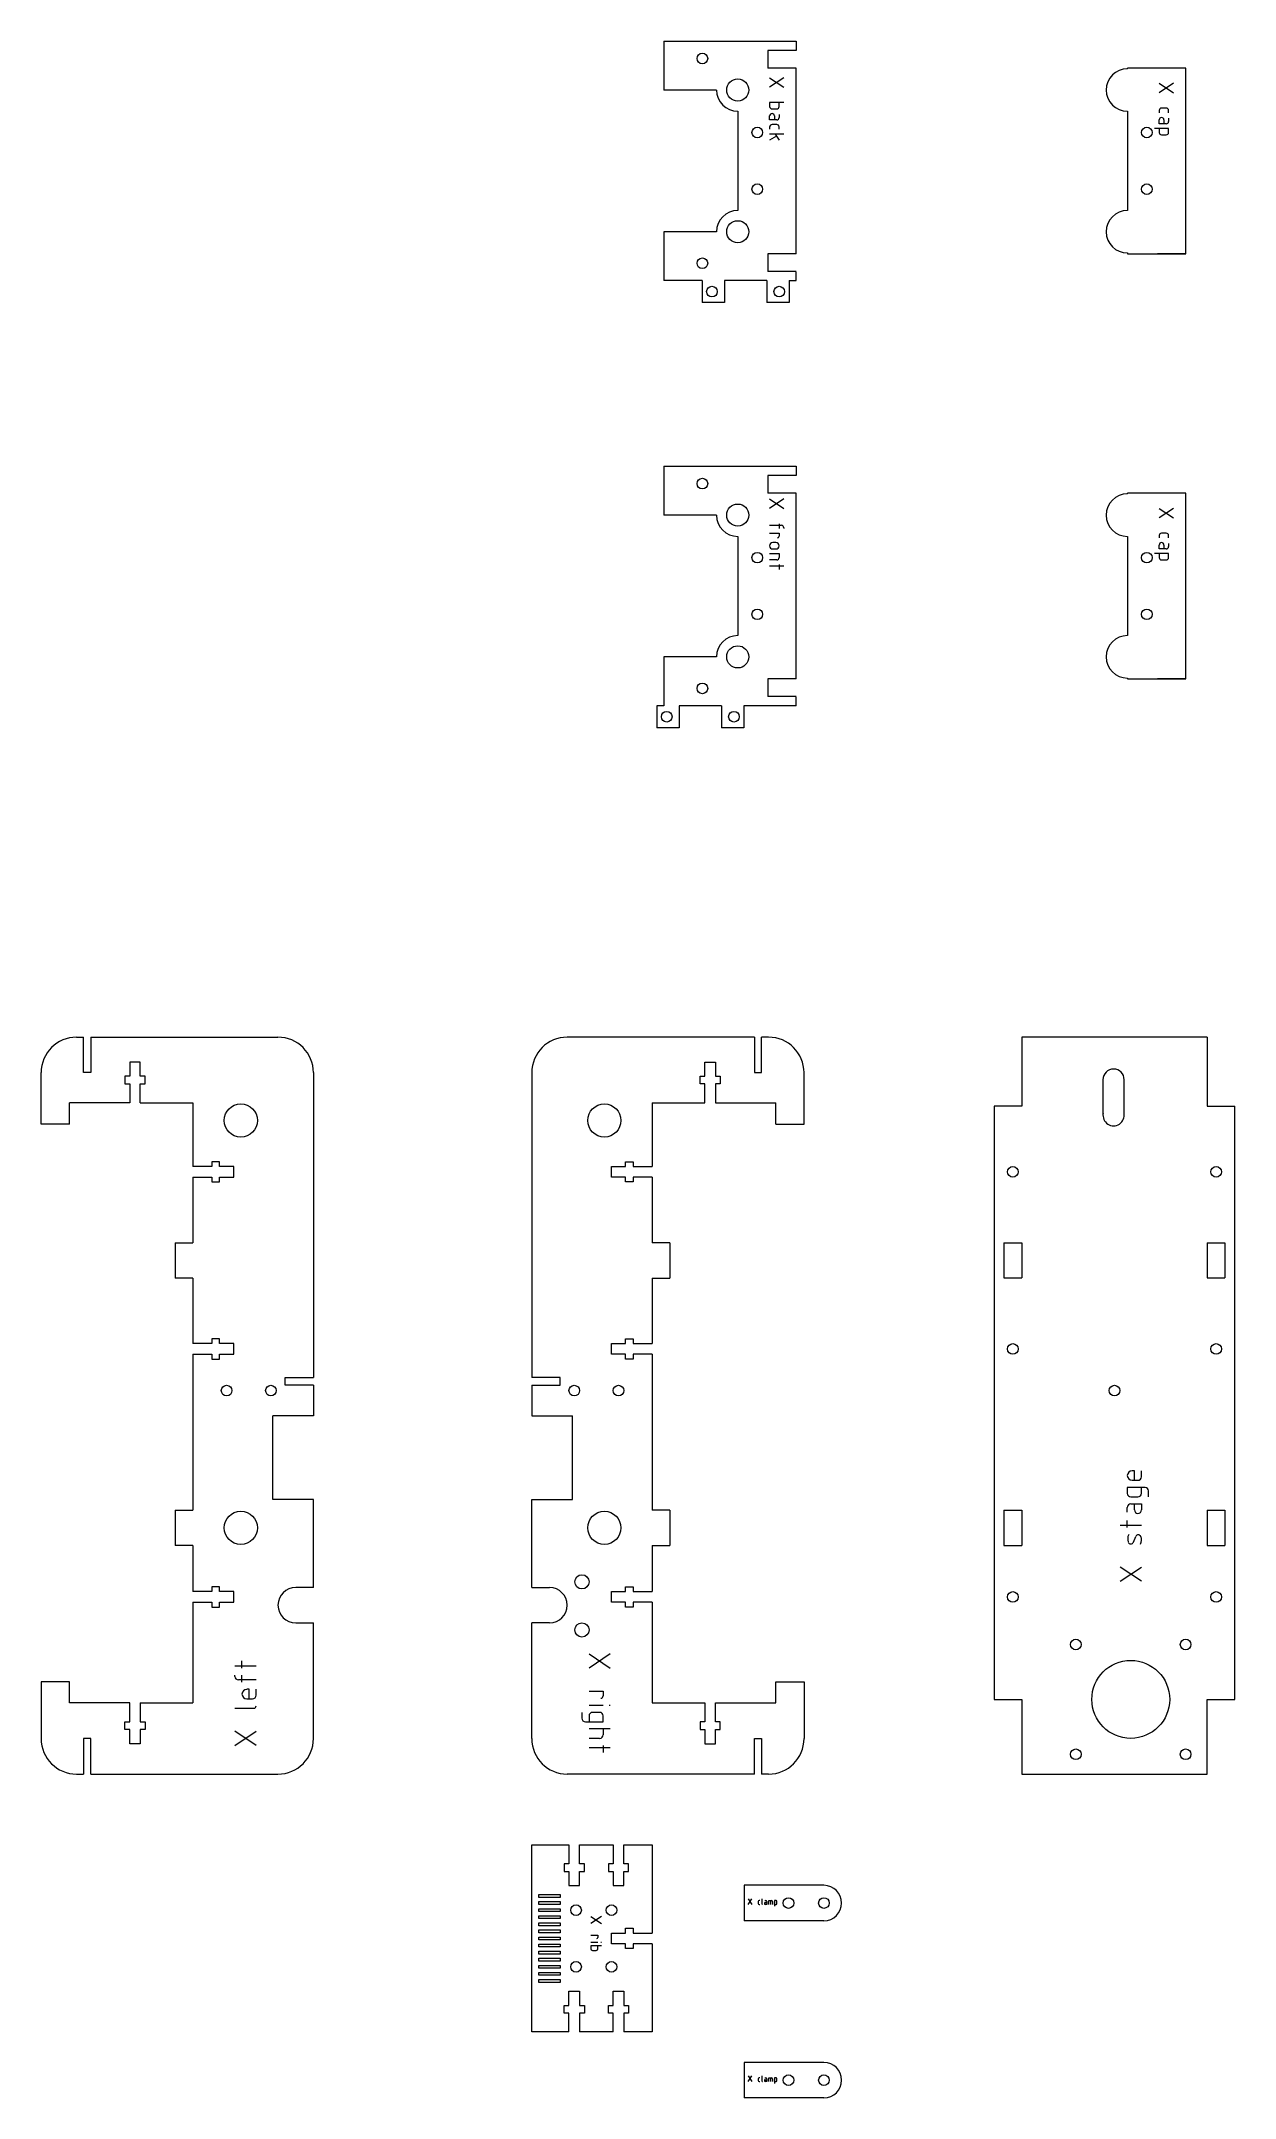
# Model space of a CAD drawing. Header units: millimetres. Extents: x -308 to 29, y -91 to 489.
import ezdxf

# ---------------------------------------------------------------- set-up
doc = ezdxf.new("R2010")
doc.units = ezdxf.units.MM
for name, color, linetype, lineweight, true_color in [('cuts', 7, 'CONTINUOUS', 0, 0x000000), ('inner-clamp', 7, 'CONTINUOUS', 0, 0x000000), ('main-deck', 7, 'CONTINUOUS', 0, 0x000000), ('rib', 7, 'CONTINUOUS', 0, 0x000000), ('rod-backplate', 7, 'CONTINUOUS', 0, 0x000000), ('rod-support', 7, 'CONTINUOUS', 0, 0x000000), ('side', 7, 'CONTINUOUS', 0, 0x000000), ('text', 4, 'CONTINUOUS', 0, 0x00ffff)]:
    doc.layers.add(name, color=color, linetype=linetype, lineweight=lineweight, true_color=true_color)

# ---------------------------------------------------------------- blocks, each defined once
blk = doc.blocks.new('nema17')
at = {"layer": 'cuts'}
for centre, radius in [((-15.495, 15.495), 1.5), ((15.495, 15.495), 1.5), ((0, 0), 11), ((-15.495, -15.495), 1.5), ((15.495, -15.495), 1.5)]:
    blk.add_circle(centre, radius, dxfattribs=at)
blk = doc.blocks.new('tab')
at = {"layer": 'cuts'}
for p, q in [((-5, 5), (-5, 0)), ((-5, 5), (5, 5)), ((5, 0), (5, 5))]:
    blk.add_line(p, q, dxfattribs=at)
blk = doc.blocks.new('m3-t-slot')
at = {"layer": 'cuts'}
for p, q in [((-2.86, 5.33), (-2.86, 7.5)), ((-2.86, 7.5), (-1.5, 7.5)), ((-1.5, 11.5), (1.5, 11.5)), ((-1.5, 7.5), (-1.5, 11.5)), ((1.5, 11.5), (1.5, 7.5)), ((1.5, 7.5), (2.86, 7.5)), ((2.86, 7.5), (2.86, 5.33)), ((-1.5, 5.33), (-2.86, 5.33)), ((-1.5, 0), (-1.5, 5.33)), ((1.5, 5.33), (1.5, 0)), ((2.86, 5.33), (1.5, 5.33))]:
    blk.add_line(p, q, dxfattribs=at)
blk = doc.blocks.new('slot')
at = {"layer": 'cuts'}
for p, q in [((-2.5, 4.95), (2.5, 4.95)), ((-2.5, 4.95), (-2.5, -4.95)), ((2.5, 4.95), (2.5, -4.95)), ((-2.5, -4.95), (2.5, -4.95))]:
    blk.add_line(p, q, dxfattribs=at)

msp = doc.modelspace()

# ---------------------------------------------------------------- linework, layer by layer
at = {"layer": 'cuts'}
for p, q in [((-299.71, 183.5), (-307.71, 183.5)), ((-100.29, 183.5), (-92.29, 183.5)), ((-299.71, 26.08), (-307.71, 26.08)), ((-100.29, 26.08), (-92.29, 26.08))]:
    msp.add_line(p, q, dxfattribs=at)
for centre in [(-251.33, 184.5), (-148.67, 184.5), (-251.33, 69.5), (-148.67, 69.5)]:
    msp.add_circle(centre, 4.69, dxfattribs=at)
at = {"layer": 'inner-clamp'}
for p, q in [((-109.17, -31.4), (-109.17, -41.4)), ((-86.67, -31.4), (-109.17, -31.4)), ((-86.67, -41.4), (-109.17, -41.4)), ((-109.17, -81.4), (-109.17, -91.4)), ((-86.67, -81.4), (-109.17, -81.4)), ((-86.67, -91.4), (-109.17, -91.4))]:
    msp.add_line(p, q, dxfattribs=at)
for centre in [(-96.67, -36.4), (-86.67, -36.4), (-96.67, -86.4), (-86.67, -86.4)]:
    msp.add_circle(centre, 1.5, dxfattribs=at)
for centre in [(-86.67, -36.4), (-86.67, -86.4)]:
    msp.add_arc(centre, 5, 270, 90, dxfattribs=at)
at = {"layer": 'main-deck'}
for p, q in [((21.57, 208), (-30.83, 208)), ((-30.83, 208), (-30.83, 188.5)), ((21.57, 208), (21.57, 188.5)), ((-7.88, 196), (-7.88, 186)), ((-1.88, 186), (-1.88, 196)), ((-30.83, 188.5), (-38.63, 188.5)), ((-38.63, 188.5), (-38.63, 21.08)), ((21.57, 188.5), (29.37, 188.5)), ((29.37, 21.08), (29.37, 188.5)), ((-38.63, 21.08), (-30.83, 21.08)), ((-30.83, 21.08), (-30.83, 0)), ((21.57, 0), (21.57, 21.08)), ((21.57, 21.08), (29.37, 21.08)), ((-30.83, 0), (21.57, 0))]:
    msp.add_line(p, q, dxfattribs=at)
for centre in [(-33.33, 170), (24.07, 170), (-33.33, 120), (24.07, 120), (-4.63, 108.25), (-33.33, 50), (24.07, 50)]:
    msp.add_circle(centre, 1.5, dxfattribs=at)
for centre, start, end in [((-4.88, 196), 360, 180), ((-4.88, 186), 170.40593, 9.59407)]:
    msp.add_arc(centre, 3, start, end, dxfattribs=at)
at = {"layer": 'rib'}
for p, q in [((-169.17, -20), (-158.67, -20)), ((-169.17, -72.8), (-169.17, -20)), ((-155.67, -20), (-146.17, -20)), ((-143.17, -20), (-135.17, -20)), ((-135.17, -20), (-135.17, -44.9)), ((-167.17, -34), (-161.17, -34)), ((-167.17, -34.8), (-167.17, -34)), ((-161.17, -34.8), (-167.17, -34.8)), ((-161.17, -34), (-161.17, -34.8)), ((-167.17, -36), (-161.17, -36)), ((-167.17, -36.8), (-167.17, -36)), ((-161.17, -36.8), (-167.17, -36.8)), ((-167.17, -38), (-161.17, -38)), ((-167.17, -38.8), (-167.17, -38)), ((-161.17, -38.8), (-167.17, -38.8)), ((-167.17, -40), (-161.17, -40)), ((-167.17, -40.8), (-167.17, -40)), ((-161.17, -36), (-161.17, -36.8)), ((-161.17, -38), (-161.17, -38.8)), ((-161.17, -40), (-161.17, -40.8)), ((-161.17, -40.8), (-167.17, -40.8)), ((-167.17, -42), (-161.17, -42)), ((-167.17, -42.8), (-167.17, -42)), ((-161.17, -42.8), (-167.17, -42.8)), ((-167.17, -44), (-161.17, -44)), ((-167.17, -44.8), (-167.17, -44)), ((-161.17, -44.8), (-167.17, -44.8)), ((-167.17, -46), (-161.17, -46)), ((-167.17, -46.8), (-167.17, -46)), ((-161.17, -42), (-161.17, -42.8)), ((-161.17, -44), (-161.17, -44.8)), ((-161.17, -46), (-161.17, -46.8)), ((-161.17, -46.8), (-167.17, -46.8)), ((-167.17, -48), (-161.17, -48)), ((-167.17, -48.8), (-167.17, -48)), ((-161.17, -48.8), (-167.17, -48.8)), ((-167.17, -50), (-161.17, -50)), ((-167.17, -50.8), (-167.17, -50)), ((-161.17, -50.8), (-167.17, -50.8)), ((-167.17, -52), (-161.17, -52)), ((-167.17, -52.8), (-167.17, -52)), ((-161.17, -48), (-161.17, -48.8)), ((-161.17, -50), (-161.17, -50.8)), ((-161.17, -52), (-161.17, -52.8)), ((-135.17, -47.9), (-135.17, -72.8)), ((-161.17, -52.8), (-167.17, -52.8)), ((-167.17, -54), (-161.17, -54)), ((-167.17, -54.8), (-167.17, -54)), ((-161.17, -54.8), (-167.17, -54.8)), ((-167.17, -56), (-161.17, -56)), ((-167.17, -56.8), (-167.17, -56)), ((-161.17, -56.8), (-167.17, -56.8)), ((-167.17, -58), (-161.17, -58)), ((-167.17, -58.8), (-167.17, -58)), ((-161.17, -54), (-161.17, -54.8)), ((-161.17, -56), (-161.17, -56.8)), ((-161.17, -58), (-161.17, -58.8)), ((-161.17, -58.8), (-167.17, -58.8)), ((-158.67, -72.8), (-169.17, -72.8)), ((-146.17, -72.8), (-155.67, -72.8)), ((-135.17, -72.8), (-143.17, -72.8))]:
    msp.add_line(p, q, dxfattribs=at)
for centre in [(-156.67, -38.4), (-146.67, -38.4), (-156.67, -54.4), (-146.67, -54.4)]:
    msp.add_circle(centre, 1.5, dxfattribs=at)
at = {"layer": 'rod-backplate'}
for p, q in [((15.51, 481.57), (-0.99, 481.57)), ((-0.99, 481.37), (-0.99, 481.57)), ((15.51, 481.57), (7.51, 481.57)), ((15.51, 429.17), (15.51, 481.57)), ((-0.99, 469.37), (-0.99, 441.37)), ((-0.99, 429.37), (-0.99, 429.17)), ((-0.99, 429.17), (15.51, 429.17)), ((15.51, 429.17), (7.51, 429.17)), ((15.51, 361.57), (-0.99, 361.57)), ((-0.99, 361.37), (-0.99, 361.57)), ((15.51, 361.57), (7.51, 361.57)), ((15.51, 309.17), (15.51, 361.57)), ((-0.99, 349.37), (-0.99, 321.37)), ((-0.99, 309.37), (-0.99, 309.17)), ((-0.99, 309.17), (15.51, 309.17)), ((15.51, 309.17), (7.51, 309.17))]:
    msp.add_line(p, q, dxfattribs=at)
for centre in [(4.51, 463.37), (4.51, 447.37), (4.51, 343.37), (4.51, 327.37)]:
    msp.add_circle(centre, 1.5, dxfattribs=at)
for centre in [(-0.99, 475.37), (-0.99, 435.37), (-0.99, 355.37), (-0.99, 315.37)]:
    msp.add_arc(centre, 6, 90, 270, dxfattribs=at)
at = {"layer": 'rod-support'}
for p, q in [((-131.87, 489.17), (-131.87, 475.37)), ((-131.87, 489.17), (-94.49, 489.17)), ((-94.49, 489.17), (-94.49, 486.57)), ((-102.49, 486.57), (-102.49, 481.57)), ((-94.49, 486.57), (-102.49, 486.57)), ((-94.49, 481.57), (-102.49, 481.57)), ((-94.49, 429.17), (-94.49, 481.57)), ((-116.99, 475.37), (-131.87, 475.37)), ((-110.99, 469.37), (-110.99, 441.37)), ((-116.99, 435.37), (-131.87, 435.37)), ((-131.87, 435.37), (-131.87, 421.57)), ((-94.49, 429.17), (-102.49, 429.17)), ((-102.49, 429.17), (-102.49, 424.17)), ((-94.49, 424.17), (-102.49, 424.17)), ((-94.49, 421.57), (-94.49, 424.07)), ((-121.09, 421.57), (-131.87, 421.57)), ((-121.09, 421.57), (-121.09, 415.37)), ((-114.79, 421.57), (-114.79, 415.37)), ((-102.79, 421.57), (-114.79, 421.57)), ((-102.79, 421.57), (-102.79, 415.37)), ((-96.49, 421.57), (-96.49, 415.37)), ((-114.79, 415.37), (-121.09, 415.37)), ((-96.49, 415.37), (-102.79, 415.37)), ((-131.87, 369.17), (-131.87, 355.37)), ((-131.87, 369.17), (-94.49, 369.17)), ((-102.49, 366.57), (-102.49, 361.57)), ((-94.49, 366.57), (-102.49, 366.57)), ((-94.49, 369.17), (-94.49, 366.57)), ((-94.49, 361.57), (-102.49, 361.57)), ((-94.49, 309.17), (-94.49, 361.57)), ((-116.99, 355.37), (-131.87, 355.37)), ((-110.99, 349.37), (-110.99, 321.37)), ((-116.99, 315.37), (-131.87, 315.37)), ((-131.87, 315.37), (-131.87, 301.57)), ((-94.49, 309.17), (-102.49, 309.17)), ((-102.49, 309.17), (-102.49, 304.17)), ((-94.49, 304.17), (-102.49, 304.17)), ((-94.49, 301.57), (-94.49, 304.07)), ((-133.87, 301.57), (-133.87, 295.37)), ((-127.57, 301.57), (-127.57, 295.37)), ((-115.57, 301.57), (-127.57, 301.57)), ((-115.57, 301.57), (-115.57, 295.37)), ((-94.49, 301.57), (-109.27, 301.57)), ((-109.27, 301.57), (-109.27, 295.37)), ((-127.57, 295.37), (-133.87, 295.37)), ((-109.27, 295.37), (-115.57, 295.37))]:
    msp.add_line(p, q, dxfattribs=at)
for centre, radius in [((-120.99, 484.27), 1.5), ((-110.99, 475.37), 3.12), ((-105.49, 463.37), 1.5), ((-105.49, 447.37), 1.5), ((-110.99, 435.37), 3.12), ((-120.99, 426.47), 1.5), ((-118.29, 418.47), 1.5), ((-99.29, 418.47), 1.5), ((-120.99, 364.27), 1.5), ((-110.99, 355.37), 3.12), ((-105.49, 343.37), 1.5), ((-105.49, 327.37), 1.5), ((-110.99, 315.37), 3.12), ((-120.99, 306.47), 1.5), ((-131.07, 298.47), 1.5), ((-112.07, 298.47), 1.5)]:
    msp.add_circle(centre, radius, dxfattribs=at)
for centre, start, end in [((-110.99, 475.37), 180, 270), ((-110.99, 435.37), 90, 180), ((-110.99, 355.37), 180, 270), ((-110.99, 315.37), 90, 180)]:
    msp.add_arc(centre, 6, start, end, dxfattribs=at)
at = {"layer": 'side'}
for p, q in [((-96.49, 421.57), (-94.49, 421.57)), ((-131.87, 301.57), (-133.87, 301.57)), ((-297.71, 208), (-295.71, 208)), ((-295.71, 198), (-295.71, 208)), ((-293.71, 208), (-293.71, 198)), ((-293.71, 208), (-240.83, 208)), ((-106.29, 208), (-159.17, 208)), ((-106.29, 208), (-106.29, 198)), ((-104.29, 198), (-104.29, 208)), ((-102.29, 208), (-104.29, 208)), ((-307.71, 183.5), (-307.71, 198)), ((-293.71, 198), (-295.71, 198)), ((-230.83, 198), (-230.83, 111.9)), ((-169.17, 198), (-169.17, 111.9)), ((-106.29, 198), (-104.29, 198)), ((-92.29, 183.5), (-92.29, 198)), ((-282.71, 189.5), (-299.71, 189.5)), ((-299.71, 183.5), (-299.71, 189.5)), ((-279.71, 189.5), (-264.83, 189.5)), ((-264.83, 189.5), (-264.83, 171.5)), ((-135.17, 189.5), (-135.17, 171.5)), ((-135.17, 189.5), (-120.29, 189.5)), ((-117.29, 189.5), (-100.29, 189.5)), ((-100.29, 183.5), (-100.29, 189.5)), ((-264.83, 168.5), (-264.83, 150)), ((-135.17, 168.5), (-135.17, 150)), ((-264.83, 140), (-264.83, 121.5)), ((-135.17, 140), (-135.17, 121.5)), ((-264.83, 118.5), (-264.83, 74.5)), ((-135.17, 118.5), (-135.17, 74.5)), ((-238.83, 111.9), (-230.83, 111.9)), ((-238.83, 109.8), (-238.83, 111.9)), ((-161.17, 111.9), (-169.17, 111.9)), ((-161.17, 109.8), (-161.17, 111.9)), ((-230.83, 109.8), (-238.83, 109.8)), ((-230.83, 109.8), (-230.83, 101.1)), ((-169.17, 109.8), (-161.17, 109.8)), ((-169.17, 109.8), (-169.17, 101.1)), ((-230.83, 101.1), (-242.33, 101.1)), ((-242.33, 77.5), (-242.33, 101.1)), ((-169.17, 101.1), (-157.67, 101.1)), ((-157.67, 77.5), (-157.67, 101.1)), ((-230.83, 77.5), (-242.33, 77.5)), ((-230.83, 52.67), (-230.83, 77.5)), ((-169.17, 52.67), (-169.17, 77.5)), ((-169.17, 77.5), (-157.67, 77.5)), ((-264.83, 64.5), (-264.83, 51.5)), ((-135.17, 64.5), (-135.17, 51.5)), ((-230.83, 52.67), (-235.83, 52.67)), ((-169.17, 52.67), (-164.17, 52.67)), ((-264.83, 48.5), (-264.83, 20.08)), ((-135.17, 48.5), (-135.17, 20.08)), ((-235.83, 42.67), (-230.83, 42.67)), ((-230.83, 10), (-230.83, 42.67)), ((-169.17, 10), (-169.17, 42.67)), ((-164.17, 42.67), (-169.17, 42.67)), ((-307.71, 26.08), (-307.71, 10)), ((-299.71, 20.08), (-299.71, 26.08)), ((-100.29, 20.08), (-100.29, 26.08)), ((-92.29, 26.08), (-92.29, 10)), ((-282.71, 20.08), (-299.71, 20.08)), ((-279.71, 20.08), (-264.83, 20.08)), ((-135.17, 20.08), (-120.29, 20.08)), ((-117.29, 20.08), (-100.29, 20.08)), ((-293.71, 10), (-295.71, 10)), ((-295.71, 10), (-295.71, 0)), ((-293.71, 0), (-293.71, 10)), ((-106.29, 10), (-104.29, 10)), ((-106.29, 0), (-106.29, 10)), ((-104.29, 10), (-104.29, 0)), ((-297.71, 0), (-295.71, 0)), ((-293.71, 0), (-240.83, 0)), ((-106.29, 0), (-159.17, 0)), ((-102.29, 0), (-104.29, 0))]:
    msp.add_line(p, q, dxfattribs=at)
for centre, radius in [((-255.33, 108.25), 1.5), ((-242.83, 108.25), 1.5), ((-157.17, 108.25), 1.5), ((-144.67, 108.25), 1.5), ((-154.99, 54.26), 2), ((-154.99, 40.69), 2)]:
    msp.add_circle(centre, radius, dxfattribs=at)
for centre, radius, start, end in [((-297.71, 198), 10, 90, 180), ((-240.83, 198), 10, 360, 90), ((-159.17, 198), 10, 90, 180), ((-102.29, 198), 10, 0, 90), ((-235.83, 47.67), 5, 90, 270), ((-164.17, 47.67), 5, 270, 90), ((-297.71, 10), 10, 180, 270), ((-240.83, 10), 10, 270, 360), ((-159.17, 10), 10, 180, 270), ((-102.29, 10), 10, 270, 0)]:
    msp.add_arc(centre, radius, start, end, dxfattribs=at)
at = {"layer": 'text'}
for p, q in [((-98, 478.83), (-102, 476.17)), ((-102, 478.83), (-98, 476.17)), ((12, 477.28), (8, 474.61)), ((8, 477.28), (12, 474.61)), ((-98, 471.83), (-102, 471.83)), ((-102, 471.83), (-102, 470.72)), ((-99.33, 470.72), (-99.33, 471.83)), ((10, 470.28), (8.67, 470.28)), ((-102, 466.94), (-102, 468.06)), ((-100, 466.94), (-102, 466.94)), ((-102, 464.94), (-102, 464.28)), ((-101.33, 470.06), (-100, 470.06)), ((-100, 465.61), (-101.33, 465.61)), ((-100.67, 468.06), (-100.67, 466.94)), ((-99.33, 468.5), (-99.33, 467.61)), ((-99.33, 464.28), (-99.33, 464.94)), ((10.67, 464.5), (6.67, 464.5)), ((8, 469.61), (8, 468.94)), ((8, 465.83), (8, 466.94)), ((10, 465.83), (8, 465.83)), ((8, 464.5), (8, 463.39)), ((9.33, 466.94), (9.33, 465.83)), ((10.67, 468.94), (10.67, 469.61)), ((10.67, 467.39), (10.67, 466.5)), ((10.67, 463.39), (10.67, 464.5)), ((-98, 462.94), (-102, 462.94)), ((-100.08, 462.36), (-102, 461.17)), ((-100.44, 462.94), (-99.33, 461.17)), ((8.67, 462.72), (10, 462.72)), ((-98, 359.94), (-102, 357.28)), ((-102, 359.94), (-98, 357.28)), ((12, 357.28), (8, 354.61)), ((8, 357.28), (12, 354.61)), ((-102, 352.5), (-98.67, 352.5)), ((-102, 350.28), (-99.33, 350.28)), ((-99.33, 352.94), (-99.33, 351.61)), ((-99.33, 350.28), (-99.33, 349.39)), ((-98, 351.83), (-98, 351.61)), ((8, 349.61), (8, 348.94)), ((10, 350.28), (8.67, 350.28)), ((10.67, 348.94), (10.67, 349.61)), ((-102, 344.5), (-99.33, 344.5)), ((-100, 342.72), (-102, 342.72)), ((-100.22, 347.61), (-101.11, 347.61)), ((-101.11, 345.83), (-100.22, 345.83)), ((-99.33, 344.5), (-99.33, 343.39)), ((10.67, 344.5), (6.67, 344.5)), ((8, 345.83), (8, 346.94)), ((10, 345.83), (8, 345.83)), ((8, 344.5), (8, 343.39)), ((8.67, 342.72), (10, 342.72)), ((9.33, 346.94), (9.33, 345.83)), ((10.67, 347.39), (10.67, 346.5)), ((10.67, 343.39), (10.67, 344.5)), ((-98, 340.94), (-102, 340.94)), ((-99.33, 341.39), (-99.33, 340.06)), ((1, 85.58), (0.33, 85.58)), ((0.33, 82.92), (2, 82.92)), ((1, 82.92), (1, 85.58)), ((3, 83.92), (3, 85.58)), ((4, 80.92), (-1, 80.92)), ((-1, 80.92), (-1, 79.25)), ((0, 78.25), (2, 78.25)), ((0, 76.25), (3, 76.25)), ((1, 74.58), (1, 76.25)), ((3, 79.25), (3, 80.92)), ((3, 76.25), (3, 74.58)), ((5, 78.25), (5, 79.92)), ((-3, 70.25), (3, 70.25)), ((-1, 73.92), (-1, 75.25)), ((-1, 69.58), (-1, 71.58)), ((0.72, 65.46), (1.36, 67.04)), ((-3, 54.42), (3, 58.42)), ((3, 54.42), (-3, 58.42)), ((-253, 30.58), (-247, 30.58)), ((-251, 29.92), (-251, 31.92)), ((-147, 33.92), (-153, 29.92)), ((-153, 33.92), (-147, 29.92)), ((-253, 27.58), (-253, 27.92)), ((-247, 26.58), (-252, 26.58)), ((-251, 25.92), (-251, 27.92)), ((-249, 23.92), (-249.67, 23.92)), ((-249, 21.25), (-249, 23.92)), ((-247, 22.25), (-247, 23.92)), ((-153, 23.42), (-149, 23.42)), ((-149, 23.42), (-149, 22.08)), ((-253, 18.58), (-247.67, 18.58)), ((-249.67, 21.25), (-248, 21.25)), ((-153, 19.42), (-149, 19.42)), ((-147.33, 19.42), (-147, 19.42)), ((-253, 8.08), (-247, 12.08)), ((-247, 8.08), (-253, 12.08)), ((-155, 17.42), (-155, 15.75)), ((-154, 14.75), (-149, 14.75)), ((-153, 16.42), (-153, 14.75)), ((-147, 12.75), (-153, 12.75)), ((-150, 17.42), (-152, 17.42)), ((-149, 14.75), (-149, 16.42)), ((-149, 12.75), (-149, 11.08)), ((-150, 10.08), (-153, 10.08)), ((-147, 7.42), (-153, 7.42)), ((-149, 8.08), (-149, 6.08)), ((-149.5, -40.21), (-152.5, -42.21)), ((-152.5, -40.21), (-149.5, -42.21)), ((-108.07, -35.2), (-107, -36.8)), ((-108.07, -36.8), (-107, -35.2)), ((-105.27, -36), (-105.27, -36.53)), ((-104.73, -35.73), (-105, -35.73)), ((-105, -36.8), (-104.73, -36.8)), ((-104.2, -35.2), (-104.2, -36.62)), ((-103.4, -35.73), (-103.04, -35.73)), ((-103.22, -36.27), (-102.78, -36.27)), ((-102.78, -36.8), (-103.22, -36.8)), ((-102.78, -36), (-102.78, -36.8)), ((-102.24, -36.8), (-102.24, -35.73)), ((-102.24, -35.73), (-101.44, -35.73)), ((-101.71, -35.73), (-101.71, -36.8)), ((-101.18, -36), (-101.18, -36.8)), ((-100.2, -35.73), (-100.64, -35.73)), ((-100.64, -35.73), (-100.64, -37.33)), ((-100.64, -36.8), (-100.2, -36.8)), ((-99.93, -36.53), (-99.93, -36)), ((-152.5, -45.46), (-150.5, -45.46)), ((-150.5, -45.46), (-150.5, -46.12)), ((-152.5, -47.46), (-150.5, -47.46)), ((-149.5, -48.46), (-152.5, -48.46)), ((-152.5, -48.46), (-152.5, -49.29)), ((-152, -49.79), (-151, -49.79)), ((-150.5, -49.29), (-150.5, -48.46)), ((-149.67, -47.46), (-149.5, -47.46)), ((-108.07, -85.2), (-107, -86.8)), ((-108.07, -86.8), (-107, -85.2)), ((-105.27, -86), (-105.27, -86.53)), ((-104.73, -85.73), (-105, -85.73)), ((-105, -86.8), (-104.73, -86.8)), ((-104.2, -85.2), (-104.2, -86.62)), ((-103.4, -85.73), (-103.04, -85.73)), ((-103.22, -86.27), (-102.78, -86.27)), ((-102.78, -86.8), (-103.22, -86.8)), ((-102.78, -86), (-102.78, -86.8)), ((-102.24, -86.8), (-102.24, -85.73)), ((-102.24, -85.73), (-101.44, -85.73)), ((-101.71, -85.73), (-101.71, -86.8)), ((-101.18, -86), (-101.18, -86.8)), ((-100.2, -85.73), (-100.64, -85.73)), ((-100.64, -85.73), (-100.64, -87.33)), ((-100.64, -86.8), (-100.2, -86.8)), ((-99.93, -86.53), (-99.93, -86))]:
    msp.add_line(p, q, dxfattribs=at)
for centre, radius, start, end in [((-101.33, 470.72), 0.667, 180, 270), ((-100, 470.72), 0.667, 270, 360), ((8.67, 469.61), 0.667, 90, 180), ((10, 469.61), 0.667, 360, 90), ((-101.33, 468.06), 0.667, 360, 180), ((-101.33, 464.94), 0.667, 90, 180), ((-100, 467.61), 0.667, 270, 360), ((-100, 464.94), 0.667, 360, 90), ((8.67, 466.94), 0.667, 360, 180), ((10, 466.5), 0.667, 270, 360), ((8.67, 463.39), 0.667, 180, 270), ((10, 463.39), 0.667, 270, 360), ((-99.78, 349.39), 0.444, 270, 360), ((-98.67, 351.83), 0.667, 360, 90), ((8.67, 349.61), 0.667, 90, 180), ((10, 349.61), 0.667, 360, 90), ((-101.11, 346.72), 0.889, 90, 270), ((-100.22, 346.72), 0.889, 270, 90), ((-100, 343.39), 0.667, 270, 360), ((8.67, 346.94), 0.667, 360, 180), ((8.67, 343.39), 0.667, 180, 270), ((10, 346.5), 0.667, 270, 360), ((10, 343.39), 0.667, 270, 360), ((0.33, 84.25), 1.33, 90, 270), ((2, 83.92), 1, 270, 360), ((0, 79.25), 1, 180, 270), ((0, 75.25), 1, 90, 180), ((2, 79.25), 1, 270, 360), ((4, 79.92), 1, 360, 90), ((2, 74.58), 1, 180, 360), ((1.79, 66.36), 2.7, 153.1, 198.3), ((-0.02, 65.76), 0.8, 198.3, 337.8), ((2.1, 66.74), 0.8, 18.3, 157.79), ((0.3, 66.14), 2.7, 333.1, 18.3), ((-252, 27.58), 1, 180, 270), ((-249.67, 22.58), 1.33, 90, 270), ((-248, 22.25), 1, 270, 360), ((-247.67, 19.25), 0.667, 270, 360), ((-149.67, 22.08), 0.667, 270, 360), ((-154, 15.75), 1, 180, 270), ((-152, 16.42), 1, 90, 180), ((-150, 16.42), 1, 360, 90), ((-150, 11.08), 1, 270, 360), ((-105, -36), 0.267, 90, 180), ((-105, -36.53), 0.267, 180, 270), ((-104.02, -36.62), 0.178, 180, 270), ((-103.22, -36.53), 0.267, 90, 270), ((-103.04, -36), 0.267, 0, 90), ((-101.44, -36), 0.267, 0, 90), ((-100.2, -36), 0.267, 0, 90), ((-100.2, -36.53), 0.267, 270, 0), ((-150.83, -46.12), 0.333, 270, 360), ((-152, -49.29), 0.5, 180, 270), ((-151, -49.29), 0.5, 270, 360), ((-105, -86), 0.267, 90, 180), ((-105, -86.53), 0.267, 180, 270), ((-104.02, -86.62), 0.178, 180, 270), ((-103.22, -86.53), 0.267, 90, 270), ((-103.04, -86), 0.267, 0, 90), ((-101.44, -86), 0.267, 0, 90), ((-100.2, -86), 0.267, 0, 90), ((-100.2, -86.53), 0.267, 270, 0)]:
    msp.add_arc(centre, radius, start, end, dxfattribs=at)

# ---------------------------------------------------------------- block references
at = {"layer": 'main-deck'}
for name, p in [('slot', (-33.33, 145)), ('slot', (24.07, 145)), ('slot', (-33.33, 69.5)), ('slot', (24.07, 69.5)), ('nema17', (-0.03, 21.08))]:
    msp.add_blockref(name, p, dxfattribs=at)
at = {"layer": 'rib', "yscale": -1, "rotation": 360}
for p in [(-157.17, -20), (-144.67, -20)]:
    msp.add_blockref('m3-t-slot', p, dxfattribs=at)
at = {"layer": 'rib', "rotation": 90}
msp.add_blockref('m3-t-slot', (-135.17, -46.4), dxfattribs=at)
at = {"layer": 'rib'}
for p in [(-157.17, -72.8), (-144.67, -72.8)]:
    msp.add_blockref('m3-t-slot', p, dxfattribs=at)
at = {"layer": 'side', "yscale": -1}
for name, p, rotation in [('m3-t-slot', (-281.21, 189.5), 180), ('m3-t-slot', (-264.83, 170), 89.99999999999999), ('tab', (-264.83, 145), 270), ('m3-t-slot', (-264.83, 120), 89.99999999999999), ('tab', (-264.83, 69.5), 270), ('m3-t-slot', (-264.83, 50), 89.99999999999999), ('m3-t-slot', (-118.79, 20.08), 360)]:
    msp.add_blockref(name, p, dxfattribs=dict(at, rotation=rotation))
at = {"layer": 'side'}
msp.add_blockref('m3-t-slot', (-118.79, 189.5), dxfattribs=at)
for name, p, rotation in [('m3-t-slot', (-135.17, 170), 90), ('tab', (-135.17, 145), 270), ('m3-t-slot', (-135.17, 120), 90), ('tab', (-135.17, 69.5), 270), ('m3-t-slot', (-135.17, 50), 90), ('m3-t-slot', (-281.21, 20.08), 180)]:
    msp.add_blockref(name, p, dxfattribs=dict(at, rotation=rotation))

doc.saveas('drawing.dxf')
